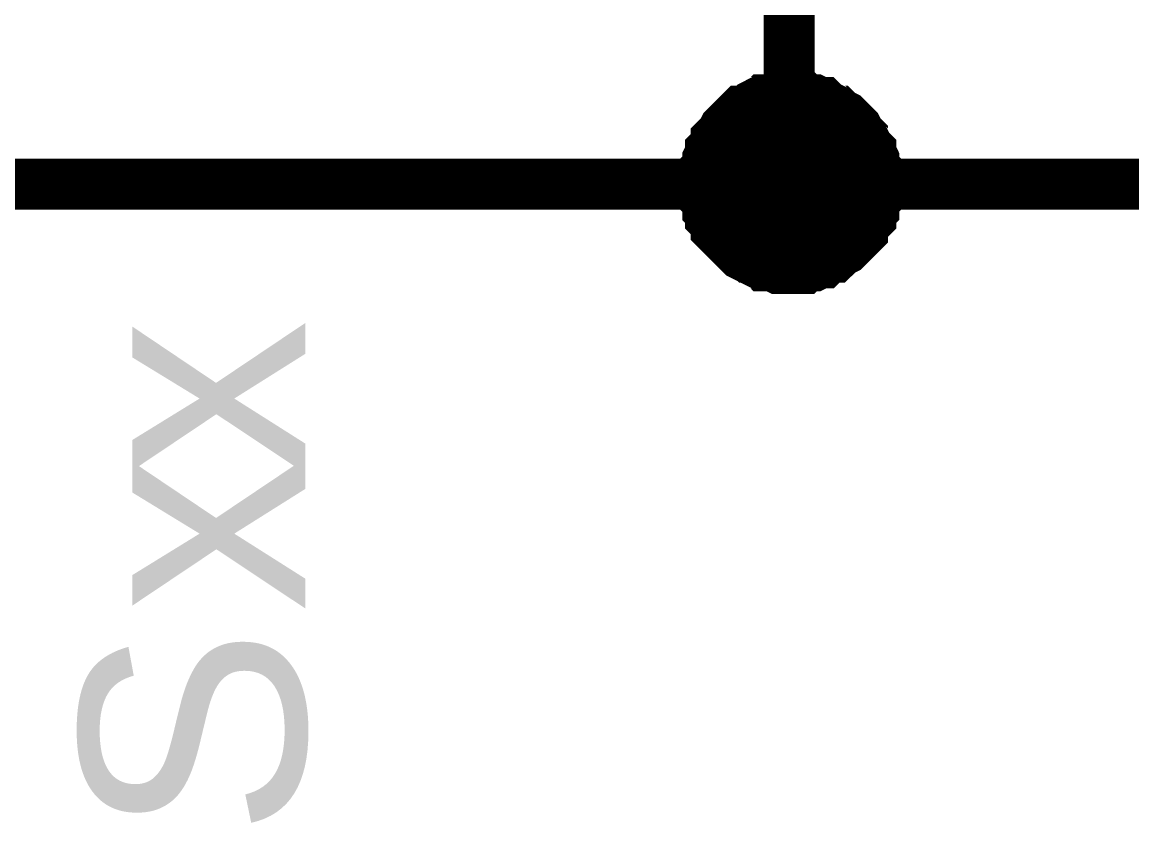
# Model space of a CAD drawing. Header units: millimetres. Extents: x -2024 to 917, y -725 to 13.
# Drawn here: x -1446.16 to -1439.63, y -402.93 to -398.22 of the extents above; entities that cross this region are included whole.
import ezdxf

# ---------------------------------------------------------------- set-up
doc = ezdxf.new("R2010")
doc.units = ezdxf.units.MM
doc.styles.get("Standard").update_dxf_attribs({"font": 'arial.ttf'})

msp = doc.modelspace()

# ---------------------------------------------------------------- linework, layer by layer
at = {"color": 7}
for points, const_width in [([(-1441.6482, -399.1745), (-1441.6482, -394.1737)], 0.2997), ([(-1442.1447, -399.1745), (-1442.1447, -399.1414), (-1442.1447, -399.1248), (-1442.1447, -399.0917), (-1442.1282, -399.0752), (-1442.1282, -399.042), (-1442.1282, -399.0255), (-1442.1116, -398.9924), (-1442.1116, -398.9758), (-1442.0951, -398.9593), (-1442.0785, -398.9261), (-1442.0785, -398.9096), (-1442.062, -398.893), (-1442.0454, -398.8765), (-1442.0289, -398.8433), (-1442.0123, -398.8268), (-1441.9958, -398.8102), (-1441.9792, -398.7937), (-1441.9627, -398.7771), (-1441.9461, -398.7605), (-1441.9296, -398.744), (-1441.8965, -398.744), (-1441.8799, -398.7274), (-1441.8634, -398.7109), (-1441.8303, -398.6943), (-1441.8137, -398.6943), (-1441.7972, -398.6778), (-1441.7641, -398.6778), (-1441.7475, -398.6778), (-1441.7144, -398.6612), (-1441.6978, -398.6612), (-1441.6647, -398.6612), (-1441.6482, -398.6612)], 0.2997), ([(-1442.1447, -399.1745), (-1442.1447, -399.1414), (-1442.1447, -399.1248), (-1442.1447, -399.0917), (-1442.1282, -399.0752), (-1442.1282, -399.042), (-1442.1282, -399.0255), (-1442.1116, -398.9924), (-1442.1116, -398.9758), (-1442.0951, -398.9593), (-1442.0785, -398.9261), (-1442.0785, -398.9096), (-1442.062, -398.893), (-1442.0454, -398.8765), (-1442.0289, -398.8433), (-1442.0123, -398.8268), (-1441.9958, -398.8102), (-1441.9792, -398.7937), (-1441.9627, -398.7771), (-1441.9461, -398.7605), (-1441.9296, -398.744), (-1441.8965, -398.744), (-1441.8799, -398.7274), (-1441.8634, -398.7109), (-1441.8303, -398.6943), (-1441.8137, -398.6943), (-1441.7972, -398.6778), (-1441.7641, -398.6778), (-1441.7475, -398.6778), (-1441.7144, -398.6612), (-1441.6978, -398.6612), (-1441.6647, -398.6612), (-1441.6482, -398.6612)], 0.2997), ([(-1442.1447, -399.1745), (-1442.1447, -399.1414), (-1442.1447, -399.1248), (-1442.1447, -399.0917), (-1442.1282, -399.0752), (-1442.1282, -399.042), (-1442.1282, -399.0255), (-1442.1116, -398.9924), (-1442.1116, -398.9758), (-1442.0951, -398.9593), (-1442.0785, -398.9261), (-1442.0785, -398.9096), (-1442.062, -398.893), (-1442.0454, -398.8765), (-1442.0289, -398.8433), (-1442.0123, -398.8268), (-1441.9958, -398.8102), (-1441.9792, -398.7937), (-1441.9627, -398.7771), (-1441.9461, -398.7605), (-1441.9296, -398.744), (-1441.8965, -398.744), (-1441.8799, -398.7274), (-1441.8634, -398.7109), (-1441.8303, -398.6943), (-1441.8137, -398.6943), (-1441.7972, -398.6778), (-1441.7641, -398.6778), (-1441.7475, -398.6778), (-1441.7144, -398.6612), (-1441.6978, -398.6612), (-1441.6647, -398.6612), (-1441.6482, -398.6612)], 0.2997), ([(-1442.1447, -399.1745), (-1442.1447, -399.1414), (-1442.1447, -399.1248), (-1442.1447, -399.0917), (-1442.1282, -399.0752), (-1442.1282, -399.042), (-1442.1282, -399.0255), (-1442.1116, -398.9924), (-1442.1116, -398.9758), (-1442.0951, -398.9593), (-1442.0785, -398.9261), (-1442.0785, -398.9096), (-1442.062, -398.893), (-1442.0454, -398.8765), (-1442.0289, -398.8433), (-1442.0123, -398.8268), (-1441.9958, -398.8102), (-1441.9792, -398.7937), (-1441.9627, -398.7771), (-1441.9461, -398.7605), (-1441.9296, -398.744), (-1441.8965, -398.744), (-1441.8799, -398.7274), (-1441.8634, -398.7109), (-1441.8303, -398.6943), (-1441.8137, -398.6943), (-1441.7972, -398.6778), (-1441.7641, -398.6778), (-1441.7475, -398.6778), (-1441.7144, -398.6612), (-1441.6978, -398.6612), (-1441.6647, -398.6612), (-1441.6482, -398.6612)], 0.2997), ([(-1441.6482, -398.6612), (-1441.6482, -398.6612)], 0.2997), ([(-1441.6482, -398.6612), (-1441.6151, -398.6612), (-1441.5985, -398.6612), (-1441.5654, -398.6612), (-1441.5489, -398.6778), (-1441.5158, -398.6778), (-1441.4992, -398.6778), (-1441.4661, -398.6943), (-1441.4496, -398.6943), (-1441.433, -398.7109), (-1441.3999, -398.7274), (-1441.3834, -398.744), (-1441.3668, -398.744), (-1441.3503, -398.7605), (-1441.3172, -398.7771), (-1441.3006, -398.7937), (-1441.2841, -398.8102), (-1441.2675, -398.8268), (-1441.251, -398.8433), (-1441.2344, -398.8765), (-1441.2179, -398.893), (-1441.2179, -398.9096), (-1441.2013, -398.9261), (-1441.1848, -398.9593), (-1441.1682, -398.9758), (-1441.1682, -398.9924), (-1441.1517, -399.0255), (-1441.1517, -399.042), (-1441.1517, -399.0752), (-1441.1351, -399.0917), (-1441.1351, -399.1248), (-1441.1351, -399.1414), (-1441.1351, -399.1745)], 0.2997), ([(-1441.6482, -398.6612), (-1441.6482, -398.6612)], 0.2997), ([(-1441.6482, -398.6612), (-1441.6151, -398.6612), (-1441.5985, -398.6612), (-1441.5654, -398.6612), (-1441.5489, -398.6778), (-1441.5158, -398.6778), (-1441.4992, -398.6778), (-1441.4661, -398.6943), (-1441.4496, -398.6943), (-1441.433, -398.7109), (-1441.3999, -398.7274), (-1441.3834, -398.744), (-1441.3668, -398.744), (-1441.3503, -398.7605), (-1441.3172, -398.7771), (-1441.3006, -398.7937), (-1441.2841, -398.8102), (-1441.2675, -398.8268), (-1441.251, -398.8433), (-1441.2344, -398.8765), (-1441.2179, -398.893), (-1441.2179, -398.9096), (-1441.2013, -398.9261), (-1441.1848, -398.9593), (-1441.1682, -398.9758), (-1441.1682, -398.9924), (-1441.1517, -399.0255), (-1441.1517, -399.042), (-1441.1517, -399.0752), (-1441.1351, -399.0917), (-1441.1351, -399.1248), (-1441.1351, -399.1414), (-1441.1351, -399.1745)], 0.2997), ([(-1441.6482, -398.6612), (-1441.6482, -398.6612)], 0.2997), ([(-1441.6482, -398.6612), (-1441.6151, -398.6612), (-1441.5985, -398.6612), (-1441.5654, -398.6612), (-1441.5489, -398.6778), (-1441.5158, -398.6778), (-1441.4992, -398.6778), (-1441.4661, -398.6943), (-1441.4496, -398.6943), (-1441.433, -398.7109), (-1441.3999, -398.7274), (-1441.3834, -398.744), (-1441.3668, -398.744), (-1441.3503, -398.7605), (-1441.3172, -398.7771), (-1441.3006, -398.7937), (-1441.2841, -398.8102), (-1441.2675, -398.8268), (-1441.251, -398.8433), (-1441.2344, -398.8765), (-1441.2179, -398.893), (-1441.2179, -398.9096), (-1441.2013, -398.9261), (-1441.1848, -398.9593), (-1441.1682, -398.9758), (-1441.1682, -398.9924), (-1441.1517, -399.0255), (-1441.1517, -399.042), (-1441.1517, -399.0752), (-1441.1351, -399.0917), (-1441.1351, -399.1248), (-1441.1351, -399.1414), (-1441.1351, -399.1745)], 0.2997), ([(-1441.6482, -398.6612), (-1441.6482, -398.6612)], 0.2997), ([(-1441.6482, -398.6612), (-1441.6151, -398.6612), (-1441.5985, -398.6612), (-1441.5654, -398.6612), (-1441.5489, -398.6778), (-1441.5158, -398.6778), (-1441.4992, -398.6778), (-1441.4661, -398.6943), (-1441.4496, -398.6943), (-1441.433, -398.7109), (-1441.3999, -398.7274), (-1441.3834, -398.744), (-1441.3668, -398.744), (-1441.3503, -398.7605), (-1441.3172, -398.7771), (-1441.3006, -398.7937), (-1441.2841, -398.8102), (-1441.2675, -398.8268), (-1441.251, -398.8433), (-1441.2344, -398.8765), (-1441.2179, -398.893), (-1441.2179, -398.9096), (-1441.2013, -398.9261), (-1441.1848, -398.9593), (-1441.1682, -398.9758), (-1441.1682, -398.9924), (-1441.1517, -399.0255), (-1441.1517, -399.042), (-1441.1517, -399.0752), (-1441.1351, -399.0917), (-1441.1351, -399.1248), (-1441.1351, -399.1414), (-1441.1351, -399.1745)], 0.2997), ([(-1442.1447, -399.1745), (-1442.1447, -399.1414), (-1442.1447, -399.1248), (-1442.1447, -399.0917), (-1442.1282, -399.0752), (-1442.1282, -399.042), (-1442.1282, -399.0255), (-1442.1116, -398.9924), (-1442.1116, -398.9758), (-1442.0951, -398.9593), (-1442.0785, -398.9261), (-1442.0785, -398.9096), (-1442.062, -398.893), (-1442.0454, -398.8765), (-1442.0289, -398.8433), (-1442.0123, -398.8268), (-1441.9958, -398.8102), (-1441.9792, -398.7937), (-1441.9627, -398.7771), (-1441.9461, -398.7605), (-1441.9296, -398.744), (-1441.8965, -398.744), (-1441.8799, -398.7274), (-1441.8634, -398.7109), (-1441.8303, -398.6943), (-1441.8137, -398.6943), (-1441.7972, -398.6778), (-1441.7641, -398.6778), (-1441.7475, -398.6778), (-1441.7144, -398.6612), (-1441.6978, -398.6612), (-1441.6647, -398.6612), (-1441.6482, -398.6612)], 0.0991), ([(-1442.1447, -399.1745), (-1442.1447, -399.1414), (-1442.1447, -399.1248), (-1442.1447, -399.0917), (-1442.1282, -399.0752), (-1442.1282, -399.042), (-1442.1282, -399.0255), (-1442.1116, -398.9924), (-1442.1116, -398.9758), (-1442.0951, -398.9593), (-1442.0785, -398.9261), (-1442.0785, -398.9096), (-1442.062, -398.893), (-1442.0454, -398.8765), (-1442.0289, -398.8433), (-1442.0123, -398.8268), (-1441.9958, -398.8102), (-1441.9792, -398.7937), (-1441.9627, -398.7771), (-1441.9461, -398.7605), (-1441.9296, -398.744), (-1441.8965, -398.744), (-1441.8799, -398.7274), (-1441.8634, -398.7109), (-1441.8303, -398.6943), (-1441.8137, -398.6943), (-1441.7972, -398.6778), (-1441.7641, -398.6778), (-1441.7475, -398.6778), (-1441.7144, -398.6612), (-1441.6978, -398.6612), (-1441.6647, -398.6612), (-1441.6482, -398.6612)], 0.0991), ([(-1442.1447, -399.1745), (-1442.1447, -399.1414), (-1442.1447, -399.1248), (-1442.1447, -399.0917), (-1442.1282, -399.0752), (-1442.1282, -399.042), (-1442.1282, -399.0255), (-1442.1116, -398.9924), (-1442.1116, -398.9758), (-1442.0951, -398.9593), (-1442.0785, -398.9261), (-1442.0785, -398.9096), (-1442.062, -398.893), (-1442.0454, -398.8765), (-1442.0289, -398.8433), (-1442.0123, -398.8268), (-1441.9958, -398.8102), (-1441.9792, -398.7937), (-1441.9627, -398.7771), (-1441.9461, -398.7605), (-1441.9296, -398.744), (-1441.8965, -398.744), (-1441.8799, -398.7274), (-1441.8634, -398.7109), (-1441.8303, -398.6943), (-1441.8137, -398.6943), (-1441.7972, -398.6778), (-1441.7641, -398.6778), (-1441.7475, -398.6778), (-1441.7144, -398.6612), (-1441.6978, -398.6612), (-1441.6647, -398.6612), (-1441.6482, -398.6612)], 0.0991), ([(-1442.1447, -399.1745), (-1442.1447, -399.1414), (-1442.1447, -399.1248), (-1442.1447, -399.0917), (-1442.1282, -399.0752), (-1442.1282, -399.042), (-1442.1282, -399.0255), (-1442.1116, -398.9924), (-1442.1116, -398.9758), (-1442.0951, -398.9593), (-1442.0785, -398.9261), (-1442.0785, -398.9096), (-1442.062, -398.893), (-1442.0454, -398.8765), (-1442.0289, -398.8433), (-1442.0123, -398.8268), (-1441.9958, -398.8102), (-1441.9792, -398.7937), (-1441.9627, -398.7771), (-1441.9461, -398.7605), (-1441.9296, -398.744), (-1441.8965, -398.744), (-1441.8799, -398.7274), (-1441.8634, -398.7109), (-1441.8303, -398.6943), (-1441.8137, -398.6943), (-1441.7972, -398.6778), (-1441.7641, -398.6778), (-1441.7475, -398.6778), (-1441.7144, -398.6612), (-1441.6978, -398.6612), (-1441.6647, -398.6612), (-1441.6482, -398.6612)], 0.0991), ([(-1441.6482, -398.6612), (-1441.6482, -398.6612)], 0.0991), ([(-1441.6482, -398.6612), (-1441.6151, -398.6612), (-1441.5985, -398.6612), (-1441.5654, -398.6612), (-1441.5489, -398.6778), (-1441.5158, -398.6778), (-1441.4992, -398.6778), (-1441.4661, -398.6943), (-1441.4496, -398.6943), (-1441.433, -398.7109), (-1441.3999, -398.7274), (-1441.3834, -398.744), (-1441.3668, -398.744), (-1441.3503, -398.7605), (-1441.3172, -398.7771), (-1441.3006, -398.7937), (-1441.2841, -398.8102), (-1441.2675, -398.8268), (-1441.251, -398.8433), (-1441.2344, -398.8765), (-1441.2179, -398.893), (-1441.2179, -398.9096), (-1441.2013, -398.9261), (-1441.1848, -398.9593), (-1441.1682, -398.9758), (-1441.1682, -398.9924), (-1441.1517, -399.0255), (-1441.1517, -399.042), (-1441.1517, -399.0752), (-1441.1351, -399.0917), (-1441.1351, -399.1248), (-1441.1351, -399.1414), (-1441.1351, -399.1745)], 0.0991), ([(-1441.6482, -398.6612), (-1441.6482, -398.6612)], 0.0991), ([(-1441.6482, -398.6612), (-1441.6151, -398.6612), (-1441.5985, -398.6612), (-1441.5654, -398.6612), (-1441.5489, -398.6778), (-1441.5158, -398.6778), (-1441.4992, -398.6778), (-1441.4661, -398.6943), (-1441.4496, -398.6943), (-1441.433, -398.7109), (-1441.3999, -398.7274), (-1441.3834, -398.744), (-1441.3668, -398.744), (-1441.3503, -398.7605), (-1441.3172, -398.7771), (-1441.3006, -398.7937), (-1441.2841, -398.8102), (-1441.2675, -398.8268), (-1441.251, -398.8433), (-1441.2344, -398.8765), (-1441.2179, -398.893), (-1441.2179, -398.9096), (-1441.2013, -398.9261), (-1441.1848, -398.9593), (-1441.1682, -398.9758), (-1441.1682, -398.9924), (-1441.1517, -399.0255), (-1441.1517, -399.042), (-1441.1517, -399.0752), (-1441.1351, -399.0917), (-1441.1351, -399.1248), (-1441.1351, -399.1414), (-1441.1351, -399.1745)], 0.0991), ([(-1441.6482, -398.6612), (-1441.6482, -398.6612)], 0.0991), ([(-1441.6482, -398.6612), (-1441.6151, -398.6612), (-1441.5985, -398.6612), (-1441.5654, -398.6612), (-1441.5489, -398.6778), (-1441.5158, -398.6778), (-1441.4992, -398.6778), (-1441.4661, -398.6943), (-1441.4496, -398.6943), (-1441.433, -398.7109), (-1441.3999, -398.7274), (-1441.3834, -398.744), (-1441.3668, -398.744), (-1441.3503, -398.7605), (-1441.3172, -398.7771), (-1441.3006, -398.7937), (-1441.2841, -398.8102), (-1441.2675, -398.8268), (-1441.251, -398.8433), (-1441.2344, -398.8765), (-1441.2179, -398.893), (-1441.2179, -398.9096), (-1441.2013, -398.9261), (-1441.1848, -398.9593), (-1441.1682, -398.9758), (-1441.1682, -398.9924), (-1441.1517, -399.0255), (-1441.1517, -399.042), (-1441.1517, -399.0752), (-1441.1351, -399.0917), (-1441.1351, -399.1248), (-1441.1351, -399.1414), (-1441.1351, -399.1745)], 0.0991), ([(-1441.6482, -398.6612), (-1441.6482, -398.6612)], 0.0991), ([(-1441.6482, -398.6612), (-1441.6151, -398.6612), (-1441.5985, -398.6612), (-1441.5654, -398.6612), (-1441.5489, -398.6778), (-1441.5158, -398.6778), (-1441.4992, -398.6778), (-1441.4661, -398.6943), (-1441.4496, -398.6943), (-1441.433, -398.7109), (-1441.3999, -398.7274), (-1441.3834, -398.744), (-1441.3668, -398.744), (-1441.3503, -398.7605), (-1441.3172, -398.7771), (-1441.3006, -398.7937), (-1441.2841, -398.8102), (-1441.2675, -398.8268), (-1441.251, -398.8433), (-1441.2344, -398.8765), (-1441.2179, -398.893), (-1441.2179, -398.9096), (-1441.2013, -398.9261), (-1441.1848, -398.9593), (-1441.1682, -398.9758), (-1441.1682, -398.9924), (-1441.1517, -399.0255), (-1441.1517, -399.042), (-1441.1517, -399.0752), (-1441.1351, -399.0917), (-1441.1351, -399.1248), (-1441.1351, -399.1414), (-1441.1351, -399.1745)], 0.0991), ([(-1449.1293, -401.6749), (-1449.1293, -399.1745), (-1441.6482, -399.1745), (-1434.1506, -399.1745), (-1434.1506, -401.6749)], 0.2997), ([(-1441.6482, -399.6713), (-1441.6647, -399.6713), (-1441.6978, -399.6713), (-1441.7144, -399.6713), (-1441.7475, -399.6547), (-1441.7641, -399.6547), (-1441.7972, -399.6547), (-1441.8137, -399.6382), (-1441.8303, -399.6382), (-1441.8634, -399.6216), (-1441.8799, -399.605), (-1441.8965, -399.605), (-1441.9296, -399.5885), (-1441.9461, -399.5719), (-1441.9627, -399.5554), (-1441.9792, -399.5388), (-1441.9958, -399.5223), (-1442.0123, -399.5057), (-1442.0289, -399.4891), (-1442.0454, -399.4726), (-1442.062, -399.456), (-1442.0785, -399.4395), (-1442.0785, -399.4063), (-1442.0951, -399.3898), (-1442.1116, -399.3732), (-1442.1116, -399.3401), (-1442.1282, -399.3235), (-1442.1282, -399.307), (-1442.1282, -399.2739), (-1442.1447, -399.2573), (-1442.1447, -399.2242), (-1442.1447, -399.2076), (-1442.1447, -399.1745)], 0.2997), ([(-1442.1447, -399.1745), (-1442.1447, -399.1745)], 0.2997), ([(-1441.6482, -399.6713), (-1441.6647, -399.6713), (-1441.6978, -399.6713), (-1441.7144, -399.6713), (-1441.7475, -399.6547), (-1441.7641, -399.6547), (-1441.7972, -399.6547), (-1441.8137, -399.6382), (-1441.8303, -399.6382), (-1441.8634, -399.6216), (-1441.8799, -399.605), (-1441.8965, -399.605), (-1441.9296, -399.5885), (-1441.9461, -399.5719), (-1441.9627, -399.5554), (-1441.9792, -399.5388), (-1441.9958, -399.5223), (-1442.0123, -399.5057), (-1442.0289, -399.4891), (-1442.0454, -399.4726), (-1442.062, -399.456), (-1442.0785, -399.4395), (-1442.0785, -399.4063), (-1442.0951, -399.3898), (-1442.1116, -399.3732), (-1442.1116, -399.3401), (-1442.1282, -399.3235), (-1442.1282, -399.307), (-1442.1282, -399.2739), (-1442.1447, -399.2573), (-1442.1447, -399.2242), (-1442.1447, -399.2076), (-1442.1447, -399.1745)], 0.2997), ([(-1442.1447, -399.1745), (-1442.1447, -399.1745)], 0.2997), ([(-1441.6482, -399.6713), (-1441.6647, -399.6713), (-1441.6978, -399.6713), (-1441.7144, -399.6713), (-1441.7475, -399.6547), (-1441.7641, -399.6547), (-1441.7972, -399.6547), (-1441.8137, -399.6382), (-1441.8303, -399.6382), (-1441.8634, -399.6216), (-1441.8799, -399.605), (-1441.8965, -399.605), (-1441.9296, -399.5885), (-1441.9461, -399.5719), (-1441.9627, -399.5554), (-1441.9792, -399.5388), (-1441.9958, -399.5223), (-1442.0123, -399.5057), (-1442.0289, -399.4891), (-1442.0454, -399.4726), (-1442.062, -399.456), (-1442.0785, -399.4395), (-1442.0785, -399.4063), (-1442.0951, -399.3898), (-1442.1116, -399.3732), (-1442.1116, -399.3401), (-1442.1282, -399.3235), (-1442.1282, -399.307), (-1442.1282, -399.2739), (-1442.1447, -399.2573), (-1442.1447, -399.2242), (-1442.1447, -399.2076), (-1442.1447, -399.1745)], 0.2997), ([(-1442.1447, -399.1745), (-1442.1447, -399.1745)], 0.2997), ([(-1441.6482, -399.6713), (-1441.6647, -399.6713), (-1441.6978, -399.6713), (-1441.7144, -399.6713), (-1441.7475, -399.6547), (-1441.7641, -399.6547), (-1441.7972, -399.6547), (-1441.8137, -399.6382), (-1441.8303, -399.6382), (-1441.8634, -399.6216), (-1441.8799, -399.605), (-1441.8965, -399.605), (-1441.9296, -399.5885), (-1441.9461, -399.5719), (-1441.9627, -399.5554), (-1441.9792, -399.5388), (-1441.9958, -399.5223), (-1442.0123, -399.5057), (-1442.0289, -399.4891), (-1442.0454, -399.4726), (-1442.062, -399.456), (-1442.0785, -399.4395), (-1442.0785, -399.4063), (-1442.0951, -399.3898), (-1442.1116, -399.3732), (-1442.1116, -399.3401), (-1442.1282, -399.3235), (-1442.1282, -399.307), (-1442.1282, -399.2739), (-1442.1447, -399.2573), (-1442.1447, -399.2242), (-1442.1447, -399.2076), (-1442.1447, -399.1745)], 0.2997), ([(-1442.1447, -399.1745), (-1442.1447, -399.1745)], 0.2997), ([(-1441.1351, -399.1745), (-1441.1351, -399.2076), (-1441.1351, -399.2242), (-1441.1351, -399.2573), (-1441.1517, -399.2739), (-1441.1517, -399.307), (-1441.1517, -399.3235), (-1441.1682, -399.3401), (-1441.1682, -399.3732), (-1441.1848, -399.3898), (-1441.2013, -399.4063), (-1441.2179, -399.4395), (-1441.2179, -399.456), (-1441.2344, -399.4726), (-1441.251, -399.4891), (-1441.2675, -399.5057), (-1441.2841, -399.5223), (-1441.3006, -399.5388), (-1441.3172, -399.5554), (-1441.3503, -399.5719), (-1441.3668, -399.5885), (-1441.3834, -399.605), (-1441.3999, -399.605), (-1441.433, -399.6216), (-1441.4496, -399.6382), (-1441.4661, -399.6382), (-1441.4992, -399.6547), (-1441.5158, -399.6547), (-1441.5489, -399.6547), (-1441.5654, -399.6713), (-1441.5985, -399.6713), (-1441.6151, -399.6713), (-1441.6482, -399.6713)], 0.2997), ([(-1441.1351, -399.1745), (-1441.1351, -399.2076), (-1441.1351, -399.2242), (-1441.1351, -399.2573), (-1441.1517, -399.2739), (-1441.1517, -399.307), (-1441.1517, -399.3235), (-1441.1682, -399.3401), (-1441.1682, -399.3732), (-1441.1848, -399.3898), (-1441.2013, -399.4063), (-1441.2179, -399.4395), (-1441.2179, -399.456), (-1441.2344, -399.4726), (-1441.251, -399.4891), (-1441.2675, -399.5057), (-1441.2841, -399.5223), (-1441.3006, -399.5388), (-1441.3172, -399.5554), (-1441.3503, -399.5719), (-1441.3668, -399.5885), (-1441.3834, -399.605), (-1441.3999, -399.605), (-1441.433, -399.6216), (-1441.4496, -399.6382), (-1441.4661, -399.6382), (-1441.4992, -399.6547), (-1441.5158, -399.6547), (-1441.5489, -399.6547), (-1441.5654, -399.6713), (-1441.5985, -399.6713), (-1441.6151, -399.6713), (-1441.6482, -399.6713)], 0.2997), ([(-1441.1351, -399.1745), (-1441.1351, -399.2076), (-1441.1351, -399.2242), (-1441.1351, -399.2573), (-1441.1517, -399.2739), (-1441.1517, -399.307), (-1441.1517, -399.3235), (-1441.1682, -399.3401), (-1441.1682, -399.3732), (-1441.1848, -399.3898), (-1441.2013, -399.4063), (-1441.2179, -399.4395), (-1441.2179, -399.456), (-1441.2344, -399.4726), (-1441.251, -399.4891), (-1441.2675, -399.5057), (-1441.2841, -399.5223), (-1441.3006, -399.5388), (-1441.3172, -399.5554), (-1441.3503, -399.5719), (-1441.3668, -399.5885), (-1441.3834, -399.605), (-1441.3999, -399.605), (-1441.433, -399.6216), (-1441.4496, -399.6382), (-1441.4661, -399.6382), (-1441.4992, -399.6547), (-1441.5158, -399.6547), (-1441.5489, -399.6547), (-1441.5654, -399.6713), (-1441.5985, -399.6713), (-1441.6151, -399.6713), (-1441.6482, -399.6713)], 0.2997), ([(-1441.1351, -399.1745), (-1441.1351, -399.2076), (-1441.1351, -399.2242), (-1441.1351, -399.2573), (-1441.1517, -399.2739), (-1441.1517, -399.307), (-1441.1517, -399.3235), (-1441.1682, -399.3401), (-1441.1682, -399.3732), (-1441.1848, -399.3898), (-1441.2013, -399.4063), (-1441.2179, -399.4395), (-1441.2179, -399.456), (-1441.2344, -399.4726), (-1441.251, -399.4891), (-1441.2675, -399.5057), (-1441.2841, -399.5223), (-1441.3006, -399.5388), (-1441.3172, -399.5554), (-1441.3503, -399.5719), (-1441.3668, -399.5885), (-1441.3834, -399.605), (-1441.3999, -399.605), (-1441.433, -399.6216), (-1441.4496, -399.6382), (-1441.4661, -399.6382), (-1441.4992, -399.6547), (-1441.5158, -399.6547), (-1441.5489, -399.6547), (-1441.5654, -399.6713), (-1441.5985, -399.6713), (-1441.6151, -399.6713), (-1441.6482, -399.6713)], 0.2997), ([(-1441.1351, -399.1745), (-1441.1351, -399.1745), (-1441.1351, -399.1745), (-1441.1351, -399.1745), (-1441.1351, -399.1745), (-1441.1351, -399.1745), (-1441.1351, -399.1745), (-1441.1351, -399.1745), (-1441.1351, -399.1745), (-1441.1351, -399.1745), (-1441.1351, -399.1745), (-1441.1351, -399.1745), (-1441.1351, -399.1745), (-1441.1351, -399.1745), (-1441.1351, -399.1745), (-1441.1351, -399.1745), (-1441.1351, -399.1745), (-1441.1351, -399.1745), (-1441.1351, -399.1745), (-1441.1351, -399.1745), (-1441.1351, -399.1745), (-1441.1351, -399.1745), (-1441.1351, -399.1745), (-1441.1351, -399.1745), (-1441.1351, -399.1745), (-1441.1351, -399.1745), (-1441.1351, -399.1745), (-1441.1351, -399.1745), (-1441.1351, -399.1745), (-1441.1351, -399.1745), (-1441.1351, -399.1745), (-1441.1351, -399.1745), (-1441.1351, -399.1745)], 0.2997), ([(-1441.1351, -399.1745), (-1441.1351, -399.1745)], 0.2997), ([(-1441.1351, -399.1745), (-1441.1351, -399.1745), (-1441.1351, -399.1745), (-1441.1351, -399.1745), (-1441.1351, -399.1745), (-1441.1351, -399.1745), (-1441.1351, -399.1745), (-1441.1351, -399.1745), (-1441.1351, -399.1745), (-1441.1351, -399.1745), (-1441.1351, -399.1745), (-1441.1351, -399.1745), (-1441.1351, -399.1745), (-1441.1351, -399.1745), (-1441.1351, -399.1745), (-1441.1351, -399.1745), (-1441.1351, -399.1745), (-1441.1351, -399.1745), (-1441.1351, -399.1745), (-1441.1351, -399.1745), (-1441.1351, -399.1745), (-1441.1351, -399.1745), (-1441.1351, -399.1745), (-1441.1351, -399.1745), (-1441.1351, -399.1745), (-1441.1351, -399.1745), (-1441.1351, -399.1745), (-1441.1351, -399.1745), (-1441.1351, -399.1745), (-1441.1351, -399.1745), (-1441.1351, -399.1745), (-1441.1351, -399.1745), (-1441.1351, -399.1745)], 0.2997), ([(-1441.1351, -399.1745), (-1441.1351, -399.1745)], 0.2997), ([(-1441.1351, -399.1745), (-1441.1351, -399.1745), (-1441.1351, -399.1745), (-1441.1351, -399.1745), (-1441.1351, -399.1745), (-1441.1351, -399.1745), (-1441.1351, -399.1745), (-1441.1351, -399.1745), (-1441.1351, -399.1745), (-1441.1351, -399.1745), (-1441.1351, -399.1745), (-1441.1351, -399.1745), (-1441.1351, -399.1745), (-1441.1351, -399.1745), (-1441.1351, -399.1745), (-1441.1351, -399.1745), (-1441.1351, -399.1745), (-1441.1351, -399.1745), (-1441.1351, -399.1745), (-1441.1351, -399.1745), (-1441.1351, -399.1745), (-1441.1351, -399.1745), (-1441.1351, -399.1745), (-1441.1351, -399.1745), (-1441.1351, -399.1745), (-1441.1351, -399.1745), (-1441.1351, -399.1745), (-1441.1351, -399.1745), (-1441.1351, -399.1745), (-1441.1351, -399.1745), (-1441.1351, -399.1745), (-1441.1351, -399.1745), (-1441.1351, -399.1745)], 0.2997), ([(-1441.1351, -399.1745), (-1441.1351, -399.1745)], 0.2997), ([(-1441.1351, -399.1745), (-1441.1351, -399.1745), (-1441.1351, -399.1745), (-1441.1351, -399.1745), (-1441.1351, -399.1745), (-1441.1351, -399.1745), (-1441.1351, -399.1745), (-1441.1351, -399.1745), (-1441.1351, -399.1745), (-1441.1351, -399.1745), (-1441.1351, -399.1745), (-1441.1351, -399.1745), (-1441.1351, -399.1745), (-1441.1351, -399.1745), (-1441.1351, -399.1745), (-1441.1351, -399.1745), (-1441.1351, -399.1745), (-1441.1351, -399.1745), (-1441.1351, -399.1745), (-1441.1351, -399.1745), (-1441.1351, -399.1745), (-1441.1351, -399.1745), (-1441.1351, -399.1745), (-1441.1351, -399.1745), (-1441.1351, -399.1745), (-1441.1351, -399.1745), (-1441.1351, -399.1745), (-1441.1351, -399.1745), (-1441.1351, -399.1745), (-1441.1351, -399.1745), (-1441.1351, -399.1745), (-1441.1351, -399.1745), (-1441.1351, -399.1745)], 0.2997), ([(-1441.1351, -399.1745), (-1441.1351, -399.1745)], 0.2997), ([(-1441.6482, -399.6713), (-1441.6647, -399.6713), (-1441.6978, -399.6713), (-1441.7144, -399.6713), (-1441.7475, -399.6547), (-1441.7641, -399.6547), (-1441.7972, -399.6547), (-1441.8137, -399.6382), (-1441.8303, -399.6382), (-1441.8634, -399.6216), (-1441.8799, -399.605), (-1441.8965, -399.605), (-1441.9296, -399.5885), (-1441.9461, -399.5719), (-1441.9627, -399.5554), (-1441.9792, -399.5388), (-1441.9958, -399.5223), (-1442.0123, -399.5057), (-1442.0289, -399.4891), (-1442.0454, -399.4726), (-1442.062, -399.456), (-1442.0785, -399.4395), (-1442.0785, -399.4063), (-1442.0951, -399.3898), (-1442.1116, -399.3732), (-1442.1116, -399.3401), (-1442.1282, -399.3235), (-1442.1282, -399.307), (-1442.1282, -399.2739), (-1442.1447, -399.2573), (-1442.1447, -399.2242), (-1442.1447, -399.2076), (-1442.1447, -399.1745)], 0.0991), ([(-1442.1447, -399.1745), (-1442.1447, -399.1745)], 0.0991), ([(-1441.6482, -399.6713), (-1441.6647, -399.6713), (-1441.6978, -399.6713), (-1441.7144, -399.6713), (-1441.7475, -399.6547), (-1441.7641, -399.6547), (-1441.7972, -399.6547), (-1441.8137, -399.6382), (-1441.8303, -399.6382), (-1441.8634, -399.6216), (-1441.8799, -399.605), (-1441.8965, -399.605), (-1441.9296, -399.5885), (-1441.9461, -399.5719), (-1441.9627, -399.5554), (-1441.9792, -399.5388), (-1441.9958, -399.5223), (-1442.0123, -399.5057), (-1442.0289, -399.4891), (-1442.0454, -399.4726), (-1442.062, -399.456), (-1442.0785, -399.4395), (-1442.0785, -399.4063), (-1442.0951, -399.3898), (-1442.1116, -399.3732), (-1442.1116, -399.3401), (-1442.1282, -399.3235), (-1442.1282, -399.307), (-1442.1282, -399.2739), (-1442.1447, -399.2573), (-1442.1447, -399.2242), (-1442.1447, -399.2076), (-1442.1447, -399.1745)], 0.0991), ([(-1442.1447, -399.1745), (-1442.1447, -399.1745)], 0.0991), ([(-1441.6482, -399.6713), (-1441.6647, -399.6713), (-1441.6978, -399.6713), (-1441.7144, -399.6713), (-1441.7475, -399.6547), (-1441.7641, -399.6547), (-1441.7972, -399.6547), (-1441.8137, -399.6382), (-1441.8303, -399.6382), (-1441.8634, -399.6216), (-1441.8799, -399.605), (-1441.8965, -399.605), (-1441.9296, -399.5885), (-1441.9461, -399.5719), (-1441.9627, -399.5554), (-1441.9792, -399.5388), (-1441.9958, -399.5223), (-1442.0123, -399.5057), (-1442.0289, -399.4891), (-1442.0454, -399.4726), (-1442.062, -399.456), (-1442.0785, -399.4395), (-1442.0785, -399.4063), (-1442.0951, -399.3898), (-1442.1116, -399.3732), (-1442.1116, -399.3401), (-1442.1282, -399.3235), (-1442.1282, -399.307), (-1442.1282, -399.2739), (-1442.1447, -399.2573), (-1442.1447, -399.2242), (-1442.1447, -399.2076), (-1442.1447, -399.1745)], 0.0991), ([(-1442.1447, -399.1745), (-1442.1447, -399.1745)], 0.0991), ([(-1441.6482, -399.6713), (-1441.6647, -399.6713), (-1441.6978, -399.6713), (-1441.7144, -399.6713), (-1441.7475, -399.6547), (-1441.7641, -399.6547), (-1441.7972, -399.6547), (-1441.8137, -399.6382), (-1441.8303, -399.6382), (-1441.8634, -399.6216), (-1441.8799, -399.605), (-1441.8965, -399.605), (-1441.9296, -399.5885), (-1441.9461, -399.5719), (-1441.9627, -399.5554), (-1441.9792, -399.5388), (-1441.9958, -399.5223), (-1442.0123, -399.5057), (-1442.0289, -399.4891), (-1442.0454, -399.4726), (-1442.062, -399.456), (-1442.0785, -399.4395), (-1442.0785, -399.4063), (-1442.0951, -399.3898), (-1442.1116, -399.3732), (-1442.1116, -399.3401), (-1442.1282, -399.3235), (-1442.1282, -399.307), (-1442.1282, -399.2739), (-1442.1447, -399.2573), (-1442.1447, -399.2242), (-1442.1447, -399.2076), (-1442.1447, -399.1745)], 0.0991), ([(-1442.1447, -399.1745), (-1442.1447, -399.1745)], 0.0991), ([(-1441.1351, -399.1745), (-1441.1351, -399.2076), (-1441.1351, -399.2242), (-1441.1351, -399.2573), (-1441.1517, -399.2739), (-1441.1517, -399.307), (-1441.1517, -399.3235), (-1441.1682, -399.3401), (-1441.1682, -399.3732), (-1441.1848, -399.3898), (-1441.2013, -399.4063), (-1441.2179, -399.4395), (-1441.2179, -399.456), (-1441.2344, -399.4726), (-1441.251, -399.4891), (-1441.2675, -399.5057), (-1441.2841, -399.5223), (-1441.3006, -399.5388), (-1441.3172, -399.5554), (-1441.3503, -399.5719), (-1441.3668, -399.5885), (-1441.3834, -399.605), (-1441.3999, -399.605), (-1441.433, -399.6216), (-1441.4496, -399.6382), (-1441.4661, -399.6382), (-1441.4992, -399.6547), (-1441.5158, -399.6547), (-1441.5489, -399.6547), (-1441.5654, -399.6713), (-1441.5985, -399.6713), (-1441.6151, -399.6713), (-1441.6482, -399.6713)], 0.0991), ([(-1441.1351, -399.1745), (-1441.1351, -399.2076), (-1441.1351, -399.2242), (-1441.1351, -399.2573), (-1441.1517, -399.2739), (-1441.1517, -399.307), (-1441.1517, -399.3235), (-1441.1682, -399.3401), (-1441.1682, -399.3732), (-1441.1848, -399.3898), (-1441.2013, -399.4063), (-1441.2179, -399.4395), (-1441.2179, -399.456), (-1441.2344, -399.4726), (-1441.251, -399.4891), (-1441.2675, -399.5057), (-1441.2841, -399.5223), (-1441.3006, -399.5388), (-1441.3172, -399.5554), (-1441.3503, -399.5719), (-1441.3668, -399.5885), (-1441.3834, -399.605), (-1441.3999, -399.605), (-1441.433, -399.6216), (-1441.4496, -399.6382), (-1441.4661, -399.6382), (-1441.4992, -399.6547), (-1441.5158, -399.6547), (-1441.5489, -399.6547), (-1441.5654, -399.6713), (-1441.5985, -399.6713), (-1441.6151, -399.6713), (-1441.6482, -399.6713)], 0.0991), ([(-1441.1351, -399.1745), (-1441.1351, -399.2076), (-1441.1351, -399.2242), (-1441.1351, -399.2573), (-1441.1517, -399.2739), (-1441.1517, -399.307), (-1441.1517, -399.3235), (-1441.1682, -399.3401), (-1441.1682, -399.3732), (-1441.1848, -399.3898), (-1441.2013, -399.4063), (-1441.2179, -399.4395), (-1441.2179, -399.456), (-1441.2344, -399.4726), (-1441.251, -399.4891), (-1441.2675, -399.5057), (-1441.2841, -399.5223), (-1441.3006, -399.5388), (-1441.3172, -399.5554), (-1441.3503, -399.5719), (-1441.3668, -399.5885), (-1441.3834, -399.605), (-1441.3999, -399.605), (-1441.433, -399.6216), (-1441.4496, -399.6382), (-1441.4661, -399.6382), (-1441.4992, -399.6547), (-1441.5158, -399.6547), (-1441.5489, -399.6547), (-1441.5654, -399.6713), (-1441.5985, -399.6713), (-1441.6151, -399.6713), (-1441.6482, -399.6713)], 0.0991), ([(-1441.1351, -399.1745), (-1441.1351, -399.2076), (-1441.1351, -399.2242), (-1441.1351, -399.2573), (-1441.1517, -399.2739), (-1441.1517, -399.307), (-1441.1517, -399.3235), (-1441.1682, -399.3401), (-1441.1682, -399.3732), (-1441.1848, -399.3898), (-1441.2013, -399.4063), (-1441.2179, -399.4395), (-1441.2179, -399.456), (-1441.2344, -399.4726), (-1441.251, -399.4891), (-1441.2675, -399.5057), (-1441.2841, -399.5223), (-1441.3006, -399.5388), (-1441.3172, -399.5554), (-1441.3503, -399.5719), (-1441.3668, -399.5885), (-1441.3834, -399.605), (-1441.3999, -399.605), (-1441.433, -399.6216), (-1441.4496, -399.6382), (-1441.4661, -399.6382), (-1441.4992, -399.6547), (-1441.5158, -399.6547), (-1441.5489, -399.6547), (-1441.5654, -399.6713), (-1441.5985, -399.6713), (-1441.6151, -399.6713), (-1441.6482, -399.6713)], 0.0991), ([(-1441.1351, -399.1745), (-1441.1351, -399.1745), (-1441.1351, -399.1745), (-1441.1351, -399.1745), (-1441.1351, -399.1745), (-1441.1351, -399.1745), (-1441.1351, -399.1745), (-1441.1351, -399.1745), (-1441.1351, -399.1745), (-1441.1351, -399.1745), (-1441.1351, -399.1745), (-1441.1351, -399.1745), (-1441.1351, -399.1745), (-1441.1351, -399.1745), (-1441.1351, -399.1745), (-1441.1351, -399.1745), (-1441.1351, -399.1745), (-1441.1351, -399.1745), (-1441.1351, -399.1745), (-1441.1351, -399.1745), (-1441.1351, -399.1745), (-1441.1351, -399.1745), (-1441.1351, -399.1745), (-1441.1351, -399.1745), (-1441.1351, -399.1745), (-1441.1351, -399.1745), (-1441.1351, -399.1745), (-1441.1351, -399.1745), (-1441.1351, -399.1745), (-1441.1351, -399.1745), (-1441.1351, -399.1745), (-1441.1351, -399.1745), (-1441.1351, -399.1745)], 0.0991), ([(-1441.1351, -399.1745), (-1441.1351, -399.1745)], 0.0991), ([(-1441.1351, -399.1745), (-1441.1351, -399.1745), (-1441.1351, -399.1745), (-1441.1351, -399.1745), (-1441.1351, -399.1745), (-1441.1351, -399.1745), (-1441.1351, -399.1745), (-1441.1351, -399.1745), (-1441.1351, -399.1745), (-1441.1351, -399.1745), (-1441.1351, -399.1745), (-1441.1351, -399.1745), (-1441.1351, -399.1745), (-1441.1351, -399.1745), (-1441.1351, -399.1745), (-1441.1351, -399.1745), (-1441.1351, -399.1745), (-1441.1351, -399.1745), (-1441.1351, -399.1745), (-1441.1351, -399.1745), (-1441.1351, -399.1745), (-1441.1351, -399.1745), (-1441.1351, -399.1745), (-1441.1351, -399.1745), (-1441.1351, -399.1745), (-1441.1351, -399.1745), (-1441.1351, -399.1745), (-1441.1351, -399.1745), (-1441.1351, -399.1745), (-1441.1351, -399.1745), (-1441.1351, -399.1745), (-1441.1351, -399.1745), (-1441.1351, -399.1745)], 0.0991), ([(-1441.1351, -399.1745), (-1441.1351, -399.1745)], 0.0991), ([(-1441.1351, -399.1745), (-1441.1351, -399.1745), (-1441.1351, -399.1745), (-1441.1351, -399.1745), (-1441.1351, -399.1745), (-1441.1351, -399.1745), (-1441.1351, -399.1745), (-1441.1351, -399.1745), (-1441.1351, -399.1745), (-1441.1351, -399.1745), (-1441.1351, -399.1745), (-1441.1351, -399.1745), (-1441.1351, -399.1745), (-1441.1351, -399.1745), (-1441.1351, -399.1745), (-1441.1351, -399.1745), (-1441.1351, -399.1745), (-1441.1351, -399.1745), (-1441.1351, -399.1745), (-1441.1351, -399.1745), (-1441.1351, -399.1745), (-1441.1351, -399.1745), (-1441.1351, -399.1745), (-1441.1351, -399.1745), (-1441.1351, -399.1745), (-1441.1351, -399.1745), (-1441.1351, -399.1745), (-1441.1351, -399.1745), (-1441.1351, -399.1745), (-1441.1351, -399.1745), (-1441.1351, -399.1745), (-1441.1351, -399.1745), (-1441.1351, -399.1745)], 0.0991), ([(-1441.1351, -399.1745), (-1441.1351, -399.1745)], 0.0991), ([(-1441.1351, -399.1745), (-1441.1351, -399.1745), (-1441.1351, -399.1745), (-1441.1351, -399.1745), (-1441.1351, -399.1745), (-1441.1351, -399.1745), (-1441.1351, -399.1745), (-1441.1351, -399.1745), (-1441.1351, -399.1745), (-1441.1351, -399.1745), (-1441.1351, -399.1745), (-1441.1351, -399.1745), (-1441.1351, -399.1745), (-1441.1351, -399.1745), (-1441.1351, -399.1745), (-1441.1351, -399.1745), (-1441.1351, -399.1745), (-1441.1351, -399.1745), (-1441.1351, -399.1745), (-1441.1351, -399.1745), (-1441.1351, -399.1745), (-1441.1351, -399.1745), (-1441.1351, -399.1745), (-1441.1351, -399.1745), (-1441.1351, -399.1745), (-1441.1351, -399.1745), (-1441.1351, -399.1745), (-1441.1351, -399.1745), (-1441.1351, -399.1745), (-1441.1351, -399.1745), (-1441.1351, -399.1745), (-1441.1351, -399.1745), (-1441.1351, -399.1745)], 0.0991), ([(-1441.1351, -399.1745), (-1441.1351, -399.1745)], 0.0991)]:
    msp.add_lwpolyline(points, dxfattribs=dict(at, const_width=const_width))
at = {"color": 7, "const_width": 0.508}
msp.add_lwpolyline([(-1441.8517, -399.1625, 1), (-1441.3437, -399.1625, 1)], format="xyb", close=True, dxfattribs=at)

# ---------------------------------------------------------------- texts
at = {"color": 7}
for s, p in [('x', (-1444.495, -400.8966)), ('x', (-1444.495, -401.6915)), ('S', (-1444.495, -403.0162))]:
    msp.add_text(s, height=1.3247, rotation=90, dxfattribs=at).set_placement(p)

doc.saveas('drawing.dxf')
